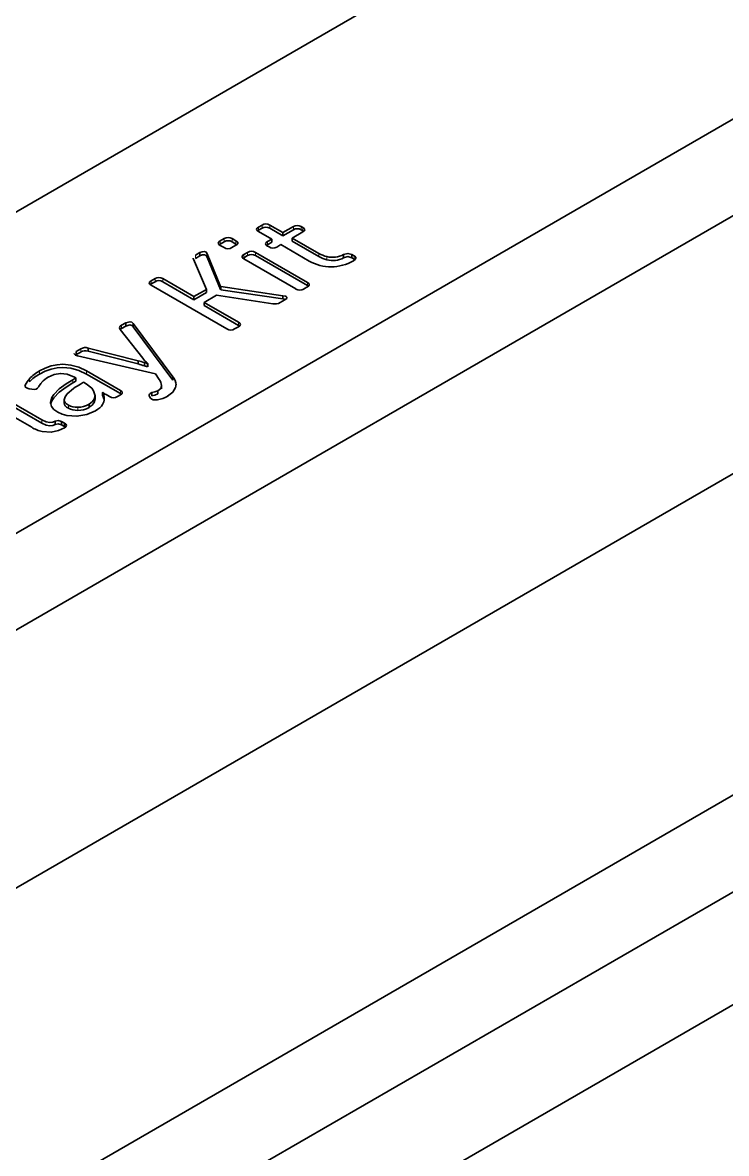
# Model space of a CAD drawing. Extents: x 241 to 1434, y 190 to 710.
# Drawn here: x 867.58 to 885.41, y 591.03 to 619.67 of the extents above; entities that cross this region are included whole.
import ezdxf

# ---------------------------------------------------------------- set-up
doc = ezdxf.new("R2010")
doc.units = 0

msp = doc.modelspace()

# ---------------------------------------------------------------- linework, layer by layer
at = {"color": 7, "lineweight": 35}
for p, q in [((854.457, 607.4), (1030.455, 709.013)), ((854.457, 607.4), (1030.455, 709.013)), ((1033.969, 702.901), (858.355, 601.51)), ((1033.969, 702.901), (858.355, 601.51)), ((1033.969, 700.452), (860.476, 600.286)), ((1033.969, 700.452), (860.476, 600.286)), ((866.133, 597.02), (1041.747, 698.411)), ((866.133, 597.02), (1041.747, 698.411)), ((1052.332, 696.382), (851.253, 580.288)), ((1052.332, 696.382), (851.253, 580.288)), ((1052.332, 693.932), (851.253, 577.839)), ((1052.332, 693.932), (851.253, 577.839)), ((859.062, 579.494), (1033.969, 680.477))]:
    msp.add_line(p, q, dxfattribs=at)
at = {"color": 7, "lineweight": 35, "ltscale": 0.000781706}
for p, q in [((873.535, 614.397), (873.561, 614.415)), ((873.535, 614.397), (873.561, 614.415)), ((870.814, 613.037), (870.84, 613.054)), ((870.814, 613.037), (870.84, 613.054))]:
    msp.add_line(p, q, dxfattribs=at)
at = {"color": 7, "lineweight": 35, "ltscale": 0.002512}
for p, q in [((873.561, 614.496), (873.648, 614.547)), ((873.561, 614.496), (873.648, 614.547)), ((873.561, 614.415), (873.648, 614.465)), ((873.561, 614.415), (873.648, 614.465))]:
    msp.add_line(p, q, dxfattribs=at)
at = {"color": 7, "lineweight": 13, "ltscale": 0.002042}
for p, q in [((873.561, 614.496), (873.561, 614.415)), ((873.561, 614.496), (873.561, 614.415)), ((873.648, 614.547), (873.648, 614.465)), ((873.648, 614.547), (873.648, 614.465)), ((873.845, 614.547), (873.845, 614.465)), ((873.845, 614.547), (873.845, 614.465)), ((874.441, 614.507), (874.441, 614.425)), ((874.441, 614.507), (874.441, 614.425)), ((874.639, 614.507), (874.639, 614.425)), ((874.639, 614.507), (874.639, 614.425)), ((874.678, 614.484), (874.678, 614.403)), ((874.678, 614.484), (874.678, 614.403)), ((872.588, 614.145), (872.588, 614.064)), ((872.588, 614.145), (872.588, 614.064)), ((872.689, 614.204), (872.689, 614.122)), ((872.689, 614.204), (872.689, 614.122)), ((872.887, 614.204), (872.887, 614.122)), ((872.887, 614.204), (872.887, 614.122)), ((873.785, 614.128), (873.785, 614.046)), ((873.785, 614.128), (873.785, 614.046)), ((871.962, 613.784), (871.962, 613.702)), ((871.962, 613.784), (871.962, 613.702)), ((873.19, 613.801), (873.19, 613.72)), ((873.19, 613.801), (873.19, 613.72)), ((873.282, 613.855), (873.282, 613.773)), ((873.282, 613.855), (873.282, 613.773)), ((873.48, 613.855), (873.48, 613.773)), ((873.48, 613.855), (873.48, 613.773)), ((875.088, 613.829), (875.088, 613.748)), ((875.088, 613.829), (875.088, 613.748)), ((875.982, 613.766), (875.982, 613.684)), ((875.982, 613.766), (875.982, 613.684)), ((870.936, 613.191), (870.936, 613.11)), ((870.936, 613.191), (870.936, 613.11)), ((871.133, 613.191), (871.133, 613.11)), ((871.133, 613.191), (871.133, 613.11)), ((870.84, 613.136), (870.84, 613.054)), ((870.84, 613.136), (870.84, 613.054)), ((874.797, 613.094), (874.797, 613.013)), ((874.797, 613.094), (874.797, 613.013)), ((873.049, 612.085), (873.049, 612.004)), ((873.049, 612.085), (873.049, 612.004)), ((869.053, 611.413), (869.053, 611.331)), ((869.053, 611.413), (869.053, 611.331)), ((868.01, 610.853), (868.01, 610.771)), ((868.01, 610.853), (868.01, 610.771)), ((868.855, 610.628), (868.855, 610.547)), ((868.855, 610.628), (868.855, 610.547)), ((869.199, 610.855), (869.199, 610.773)), ((869.199, 610.855), (869.199, 610.773)), ((870.058, 610.359), (870.058, 610.277)), ((870.058, 610.359), (870.058, 610.277)), ((868.741, 609.989), (868.741, 609.907)), ((868.741, 609.989), (868.741, 609.907)), ((868.978, 609.933), (868.978, 609.852)), ((868.978, 609.933), (868.978, 609.852)), ((868.065, 609.612), (868.065, 609.53)), ((868.065, 609.612), (868.065, 609.53))]:
    msp.add_line(p, q, dxfattribs=at)
at = {"color": 7, "lineweight": 35, "ltscale": 0.009592}
for p, q in [((873.893, 614.19), (873.561, 614.382)), ((873.893, 614.19), (873.561, 614.382)), ((873.845, 614.547), (874.178, 614.355)), ((873.845, 614.547), (874.178, 614.355)), ((873.845, 614.465), (874.178, 614.273)), ((873.845, 614.465), (874.178, 614.273))]:
    msp.add_line(p, q, dxfattribs=at)
at = {"color": 7, "lineweight": 35, "ltscale": 0.007605}
for p, q in [((874.178, 614.355), (874.441, 614.507)), ((874.178, 614.355), (874.441, 614.507)), ((874.178, 614.273), (874.441, 614.425)), ((874.178, 614.273), (874.441, 614.425))]:
    msp.add_line(p, q, dxfattribs=at)
at = {"color": 7, "lineweight": 35, "ltscale": 0.002042}
for p, q in [((874.178, 614.355), (874.178, 614.273)), ((874.178, 614.355), (874.178, 614.273)), ((873.893, 614.19), (873.893, 614.109)), ((873.893, 614.19), (873.893, 614.109)), ((874.414, 614.218), (874.414, 614.136)), ((874.414, 614.218), (874.414, 614.136)), ((872.073, 613.848), (872.073, 613.766)), ((872.073, 613.848), (872.073, 613.766)), ((875.716, 613.798), (875.716, 613.717)), ((875.716, 613.798), (875.716, 613.717)), ((872.603, 612.989), (872.603, 612.907)), ((872.603, 612.989), (872.603, 612.907)), ((871.923, 612.735), (871.923, 612.654)), ((871.923, 612.735), (871.923, 612.654)), ((872.178, 612.588), (872.178, 612.506)), ((872.178, 612.588), (872.178, 612.506)), ((874.177, 612.758), (874.177, 612.676)), ((874.177, 612.758), (874.177, 612.676)), ((870.193, 612.071), (870.193, 611.989)), ((870.193, 612.071), (870.193, 611.989)), ((869.242, 611.432), (869.242, 611.35)), ((869.242, 611.432), (869.242, 611.35)), ((870.511, 611.11), (870.511, 611.029)), ((870.511, 611.11), (870.511, 611.029)), ((870.666, 611.062), (870.666, 610.98)), ((870.666, 611.062), (870.666, 610.98)), ((870.747, 611.036), (870.747, 610.954)), ((870.747, 611.036), (870.747, 610.954)), ((870.753, 611.039), (870.753, 610.958)), ((870.753, 611.039), (870.753, 610.958)), ((869.606, 610.308), (869.606, 610.227)), ((869.606, 610.308), (869.606, 610.227)), ((870.858, 610.302), (870.858, 610.22)), ((870.858, 610.302), (870.858, 610.22)), ((871.01, 610.352), (871.01, 610.27)), ((871.01, 610.352), (871.01, 610.27)), ((868.637, 610.12), (868.637, 610.039)), ((868.637, 610.12), (868.637, 610.039)), ((869.265, 610.011), (869.265, 609.93)), ((869.265, 610.011), (869.265, 609.93)), ((869.415, 610.225), (869.415, 610.143)), ((869.415, 610.225), (869.415, 610.143)), ((868.403, 609.576), (868.403, 609.494)), ((868.403, 609.576), (868.403, 609.494)), ((868.639, 609.529), (868.639, 609.448)), ((868.639, 609.529), (868.639, 609.448))]:
    msp.add_line(p, q, dxfattribs=at)
at = {"color": 7, "lineweight": 35, "ltscale": 0.007689}
msp.add_line((874.681, 614.372), (874.414, 614.218), dxfattribs=at)
msp.add_line((874.681, 614.372), (874.414, 614.218), dxfattribs=at)
at = {"color": 7, "lineweight": 35, "ltscale": 0.001123}
for p, q in [((874.639, 614.507), (874.678, 614.484)), ((874.639, 614.507), (874.678, 614.484)), ((874.639, 614.425), (874.678, 614.403)), ((874.639, 614.425), (874.678, 614.403))]:
    msp.add_line(p, q, dxfattribs=at)
at = {"color": 7, "lineweight": 35, "ltscale": 0.000736799}
msp.add_line((874.678, 614.403), (874.702, 614.386), dxfattribs=at)
msp.add_line((874.678, 614.403), (874.702, 614.386), dxfattribs=at)
at = {"color": 7, "lineweight": 35, "ltscale": 0.000779585}
msp.add_line((872.562, 614.046), (872.588, 614.064), dxfattribs=at)
msp.add_line((872.562, 614.046), (872.588, 614.064), dxfattribs=at)
at = {"color": 7, "lineweight": 35, "ltscale": 0.002939}
for p, q in [((872.588, 614.145), (872.689, 614.204)), ((872.588, 614.145), (872.689, 614.204)), ((872.588, 614.064), (872.689, 614.122)), ((872.588, 614.064), (872.689, 614.122))]:
    msp.add_line(p, q, dxfattribs=at)
at = {"color": 7, "lineweight": 35, "ltscale": 0.002852}
msp.add_line((872.686, 613.974), (872.588, 614.031), dxfattribs=at)
msp.add_line((872.686, 613.974), (872.588, 614.031), dxfattribs=at)
at = {"color": 7, "lineweight": 35, "ltscale": 0.002938}
msp.add_line((872.986, 614.033), (872.884, 613.974), dxfattribs=at)
msp.add_line((872.986, 614.033), (872.884, 613.974), dxfattribs=at)
at = {"color": 7, "lineweight": 35, "ltscale": 0.002851}
for p, q in [((872.887, 614.204), (872.986, 614.147)), ((872.887, 614.204), (872.986, 614.147)), ((872.887, 614.122), (872.986, 614.065)), ((872.887, 614.122), (872.986, 614.065))]:
    msp.add_line(p, q, dxfattribs=at)
at = {"color": 7, "lineweight": 13, "ltscale": 0.00204}
for p, q in [((872.986, 614.147), (872.986, 614.065)), ((872.986, 614.147), (872.986, 614.065)), ((875.291, 613.746), (875.291, 613.665)), ((875.291, 613.746), (875.291, 613.665)), ((870.086, 612.009), (870.086, 611.927)), ((870.086, 612.009), (870.086, 611.927)), ((867.758, 610.655), (867.758, 610.573)), ((867.758, 610.655), (867.758, 610.573))]:
    msp.add_line(p, q, dxfattribs=at)
at = {"color": 7, "lineweight": 35, "ltscale": 0.000726647}
for p, q in [((872.986, 614.065), (873.01, 614.049)), ((872.986, 614.065), (873.01, 614.049)), ((870.058, 610.277), (870.082, 610.261)), ((870.058, 610.277), (870.082, 610.261))]:
    msp.add_line(p, q, dxfattribs=at)
at = {"color": 7, "lineweight": 35, "ltscale": 0.000780846}
for p, q in [((873.759, 614.029), (873.785, 614.046)), ((873.759, 614.029), (873.785, 614.046)), ((873.164, 613.702), (873.19, 613.72)), ((873.164, 613.702), (873.19, 613.72))]:
    msp.add_line(p, q, dxfattribs=at)
at = {"color": 7, "lineweight": 35, "ltscale": 0.003119}
for p, q in [((873.785, 614.128), (873.893, 614.19)), ((873.785, 614.128), (873.893, 614.19)), ((873.785, 614.046), (873.893, 614.109)), ((873.785, 614.046), (873.893, 614.109))]:
    msp.add_line(p, q, dxfattribs=at)
at = {"color": 7, "lineweight": 35, "ltscale": 0.003024}
msp.add_line((874.123, 614.05), (874.019, 613.99), dxfattribs=at)
msp.add_line((874.123, 614.05), (874.019, 613.99), dxfattribs=at)
at = {"color": 7, "lineweight": 35, "ltscale": 0.020746}
msp.add_line((874.842, 613.636), (874.123, 614.05), dxfattribs=at)
msp.add_line((874.842, 613.636), (874.123, 614.05), dxfattribs=at)
at = {"color": 7, "lineweight": 35, "ltscale": 0.019442}
for p, q in [((874.414, 614.218), (875.088, 613.829)), ((874.414, 614.218), (875.088, 613.829)), ((874.414, 614.136), (875.088, 613.748)), ((874.414, 614.136), (875.088, 613.748))]:
    msp.add_line(p, q, dxfattribs=at)
at = {"color": 7, "lineweight": 35, "ltscale": 0.003198}
for p, q in [((871.962, 613.784), (872.073, 613.848)), ((871.962, 613.784), (872.073, 613.848)), ((871.962, 613.702), (872.073, 613.766)), ((871.962, 613.702), (872.073, 613.766))]:
    msp.add_line(p, q, dxfattribs=at)
at = {"color": 7, "lineweight": 35, "ltscale": 0.022287}
msp.add_line((872.261, 613.819), (872.597, 612.993), dxfattribs=at)
msp.add_line((872.261, 613.819), (872.597, 612.993), dxfattribs=at)
at = {"color": 7, "lineweight": 35, "ltscale": 0.00204}
for p, q in [((872.261, 613.819), (872.261, 613.737)), ((872.261, 613.819), (872.261, 613.737)), ((875.92, 613.802), (875.92, 613.72)), ((875.92, 613.802), (875.92, 613.72)), ((872.241, 612.918), (872.241, 612.837)), ((872.241, 612.918), (872.241, 612.837)), ((870.385, 612.05), (870.385, 611.969)), ((870.385, 612.05), (870.385, 611.969)), ((868.936, 611.345), (868.936, 611.264)), ((868.936, 611.345), (868.936, 611.264)), ((868.933, 610.673), (868.933, 610.592)), ((868.933, 610.673), (868.933, 610.592)), ((871.385, 610.702), (871.385, 610.621)), ((871.385, 610.702), (871.385, 610.621)), ((871.1, 610.478), (871.1, 610.397)), ((871.1, 610.478), (871.1, 610.397)), ((868.568, 609.571), (868.568, 609.489)), ((868.568, 609.571), (868.568, 609.489))]:
    msp.add_line(p, q, dxfattribs=at)
at = {"color": 7, "lineweight": 35, "ltscale": 0.022289}
msp.add_line((872.261, 613.737), (872.597, 612.911), dxfattribs=at)
msp.add_line((872.261, 613.737), (872.597, 612.911), dxfattribs=at)
at = {"color": 7, "lineweight": 35, "ltscale": 0.00268}
for p, q in [((873.19, 613.801), (873.282, 613.855)), ((873.19, 613.801), (873.282, 613.855)), ((873.19, 613.72), (873.282, 613.773)), ((873.19, 613.72), (873.282, 613.773))]:
    msp.add_line(p, q, dxfattribs=at)
at = {"color": 7, "lineweight": 35, "ltscale": 0.038014}
for p, q in [((873.48, 613.855), (874.797, 613.094)), ((873.48, 613.855), (874.797, 613.094)), ((873.48, 613.773), (874.797, 613.013)), ((873.48, 613.773), (874.797, 613.013))]:
    msp.add_line(p, q, dxfattribs=at)
at = {"color": 7, "lineweight": 35, "ltscale": 0.001124}
for p, q in [((873.824, 613.991), (873.785, 614.014)), ((873.824, 613.991), (873.785, 614.014)), ((868.933, 610.673), (868.894, 610.696)), ((868.933, 610.673), (868.894, 610.696))]:
    msp.add_line(p, q, dxfattribs=at)
at = {"color": 7, "lineweight": 35, "ltscale": 0.001814}
msp.add_line((875.92, 613.802), (875.982, 613.766), dxfattribs=at)
msp.add_line((875.92, 613.802), (875.982, 613.766), dxfattribs=at)
at = {"color": 7, "lineweight": 35, "ltscale": 0.020716}
msp.add_line((872.241, 612.918), (871.911, 613.679), dxfattribs=at)
msp.add_line((872.241, 612.918), (871.911, 613.679), dxfattribs=at)
at = {"color": 7, "lineweight": 35, "ltscale": 0.038015}
msp.add_line((874.506, 612.927), (873.19, 613.687), dxfattribs=at)
msp.add_line((874.506, 612.927), (873.19, 613.687), dxfattribs=at)
at = {"color": 7, "lineweight": 35, "ltscale": 0.001815}
msp.add_line((875.92, 613.72), (875.982, 613.684), dxfattribs=at)
msp.add_line((875.92, 613.72), (875.982, 613.684), dxfattribs=at)
at = {"color": 7, "lineweight": 35, "ltscale": 0.002771}
for p, q in [((870.84, 613.136), (870.936, 613.191)), ((870.84, 613.136), (870.936, 613.191)), ((870.84, 613.054), (870.936, 613.11)), ((870.84, 613.054), (870.936, 613.11)), ((873.049, 611.971), (872.953, 611.916)), ((873.049, 611.971), (872.953, 611.916))]:
    msp.add_line(p, q, dxfattribs=at)
at = {"color": 7, "lineweight": 35, "ltscale": 0.022813}
for p, q in [((871.133, 613.191), (871.923, 612.735)), ((871.133, 613.191), (871.923, 612.735)), ((871.133, 613.11), (871.923, 612.654)), ((871.133, 613.11), (871.923, 612.654))]:
    msp.add_line(p, q, dxfattribs=at)
at = {"color": 7, "lineweight": 35, "ltscale": 0.055304}
msp.add_line((872.755, 611.916), (870.84, 613.022), dxfattribs=at)
msp.add_line((872.755, 611.916), (870.84, 613.022), dxfattribs=at)
at = {"color": 7, "lineweight": 35, "ltscale": 0.009158}
for p, q in [((871.923, 612.735), (872.241, 612.918)), ((871.923, 612.735), (872.241, 612.918)), ((872.495, 612.771), (872.178, 612.588)), ((872.495, 612.771), (872.178, 612.588))]:
    msp.add_line(p, q, dxfattribs=at)
at = {"color": 7, "lineweight": 35, "ltscale": 0.039787}
for p, q in [((872.603, 612.989), (874.177, 612.758)), ((872.603, 612.989), (874.177, 612.758)), ((872.603, 612.907), (874.177, 612.676)), ((872.603, 612.907), (874.177, 612.676))]:
    msp.add_line(p, q, dxfattribs=at)
at = {"color": 7, "lineweight": 35, "ltscale": 0.002678}
msp.add_line((874.797, 612.98), (874.704, 612.927), dxfattribs=at)
msp.add_line((874.797, 612.98), (874.704, 612.927), dxfattribs=at)
at = {"color": 7, "lineweight": 35, "ltscale": 0.000725796}
for p, q in [((874.797, 613.013), (874.821, 612.997)), ((874.797, 613.013), (874.821, 612.997)), ((873.049, 612.004), (873.073, 611.987)), ((873.049, 612.004), (873.073, 611.987))]:
    msp.add_line(p, q, dxfattribs=at)
at = {"color": 7, "lineweight": 35, "ltscale": 0.009159}
msp.add_line((871.923, 612.654), (872.241, 612.837), dxfattribs=at)
msp.add_line((871.923, 612.654), (872.241, 612.837), dxfattribs=at)
at = {"color": 7, "lineweight": 35, "ltscale": 0.025138}
for p, q in [((872.178, 612.588), (873.049, 612.085)), ((872.178, 612.588), (873.049, 612.085)), ((872.178, 612.506), (873.049, 612.004)), ((872.178, 612.506), (873.049, 612.004))]:
    msp.add_line(p, q, dxfattribs=at)
at = {"color": 7, "lineweight": 35, "ltscale": 0.036029}
msp.add_line((873.92, 612.554), (872.495, 612.771), dxfattribs=at)
msp.add_line((873.92, 612.554), (872.495, 612.771), dxfattribs=at)
at = {"color": 7, "lineweight": 35, "ltscale": 0.003543}
msp.add_line((874.228, 612.652), (874.106, 612.581), dxfattribs=at)
msp.add_line((874.228, 612.652), (874.106, 612.581), dxfattribs=at)
at = {"color": 7, "lineweight": 35, "ltscale": 0.003112}
msp.add_line((870.086, 612.009), (870.193, 612.071), dxfattribs=at)
msp.add_line((870.086, 612.009), (870.193, 612.071), dxfattribs=at)
at = {"color": 7, "lineweight": 35, "ltscale": 0.041964}
for p, q in [((870.385, 612.05), (871.385, 610.702)), ((870.385, 612.05), (871.385, 610.702)), ((870.385, 611.969), (871.385, 610.621)), ((870.385, 611.969), (871.385, 610.621))]:
    msp.add_line(p, q, dxfattribs=at)
at = {"color": 7, "lineweight": 35, "ltscale": 0.023054}
msp.add_line((870.625, 611.172), (870.056, 611.898), dxfattribs=at)
msp.add_line((870.625, 611.172), (870.056, 611.898), dxfattribs=at)
at = {"color": 7, "lineweight": 35, "ltscale": 0.003111}
msp.add_line((870.086, 611.927), (870.193, 611.989), dxfattribs=at)
msp.add_line((870.086, 611.927), (870.193, 611.989), dxfattribs=at)
at = {"color": 7, "lineweight": 35, "ltscale": 0.00045935}
msp.add_line((868.92, 611.254), (868.936, 611.264), dxfattribs=at)
msp.add_line((868.92, 611.254), (868.936, 611.264), dxfattribs=at)
at = {"color": 7, "lineweight": 35, "ltscale": 0.003371}
msp.add_line((868.936, 611.345), (869.053, 611.413), dxfattribs=at)
msp.add_line((868.936, 611.345), (869.053, 611.413), dxfattribs=at)
at = {"color": 7, "lineweight": 35, "ltscale": 0.00337}
msp.add_line((868.936, 611.264), (869.053, 611.331), dxfattribs=at)
msp.add_line((868.936, 611.264), (869.053, 611.331), dxfattribs=at)
at = {"color": 7, "lineweight": 35, "ltscale": 0.050567}
msp.add_line((870.945, 610.777), (868.975, 611.237), dxfattribs=at)
msp.add_line((870.945, 610.777), (868.975, 611.237), dxfattribs=at)
at = {"color": 7, "lineweight": 35, "ltscale": 0.032733}
for p, q in [((869.242, 611.432), (870.511, 611.11)), ((869.242, 611.432), (870.511, 611.11)), ((869.242, 611.35), (870.511, 611.029)), ((869.242, 611.35), (870.511, 611.029))]:
    msp.add_line(p, q, dxfattribs=at)
at = {"color": 7, "lineweight": 35, "ltscale": 0.002122}
for p, q in [((870.666, 611.062), (870.747, 611.036)), ((870.666, 611.062), (870.747, 611.036)), ((870.666, 610.98), (870.747, 610.954)), ((870.666, 610.98), (870.747, 610.954))]:
    msp.add_line(p, q, dxfattribs=at)
at = {"color": 7, "lineweight": 35, "ltscale": 0.001555}
msp.add_line((870.753, 611.039), (870.708, 611.083), dxfattribs=at)
msp.add_line((870.753, 611.039), (870.708, 611.083), dxfattribs=at)
at = {"color": 7, "lineweight": 35, "ltscale": 0.000165415}
for p, q in [((870.747, 611.036), (870.753, 611.039)), ((870.747, 611.036), (870.753, 611.039)), ((869.612, 610.312), (869.606, 610.308)), ((869.612, 610.312), (869.606, 610.308))]:
    msp.add_line(p, q, dxfattribs=at)
at = {"color": 7, "lineweight": 35, "ltscale": 0.002255}
for p, q in [((868.855, 610.628), (868.933, 610.673)), ((868.855, 610.628), (868.933, 610.673)), ((868.855, 610.547), (868.933, 610.592)), ((868.855, 610.547), (868.933, 610.592))]:
    msp.add_line(p, q, dxfattribs=at)
at = {"color": 7, "lineweight": 35, "ltscale": 0.024794}
for p, q in [((869.199, 610.855), (870.058, 610.359)), ((869.199, 610.855), (870.058, 610.359)), ((869.199, 610.773), (870.058, 610.277)), ((869.199, 610.773), (870.058, 610.277))]:
    msp.add_line(p, q, dxfattribs=at)
at = {"color": 7, "lineweight": 35, "ltscale": 0.004355}
msp.add_line((871.043, 610.633), (870.945, 610.777), dxfattribs=at)
msp.add_line((871.043, 610.633), (870.945, 610.777), dxfattribs=at)
at = {"color": 7, "lineweight": 35, "ltscale": 0.046224}
msp.add_line((867.81, 609.424), (866.209, 610.348), dxfattribs=at)
msp.add_line((867.81, 609.424), (866.209, 610.348), dxfattribs=at)
at = {"color": 7, "lineweight": 35, "ltscale": 0.045194}
for p, q in [((866.499, 610.516), (868.065, 609.612)), ((866.499, 610.516), (868.065, 609.612)), ((866.499, 610.434), (868.065, 609.53)), ((866.499, 610.434), (868.065, 609.53))]:
    msp.add_line(p, q, dxfattribs=at)
at = {"color": 7, "lineweight": 35, "ltscale": 0.001667}
msp.add_line((867.816, 610.388), (867.75, 610.398), dxfattribs=at)
msp.add_line((867.816, 610.388), (867.75, 610.398), dxfattribs=at)
at = {"color": 7, "lineweight": 35, "ltscale": 0.002248}
msp.add_line((869.127, 610.564), (869.049, 610.519), dxfattribs=at)
msp.add_line((869.127, 610.564), (869.049, 610.519), dxfattribs=at)
at = {"color": 7, "lineweight": 35, "ltscale": 0.0019}
msp.add_line((869.193, 610.526), (869.127, 610.564), dxfattribs=at)
msp.add_line((869.193, 610.526), (869.127, 610.564), dxfattribs=at)
at = {"color": 7, "lineweight": 35, "ltscale": 0.002585}
msp.add_line((869.785, 610.201), (869.696, 610.253), dxfattribs=at)
msp.add_line((869.785, 610.201), (869.696, 610.253), dxfattribs=at)
at = {"color": 7, "lineweight": 35, "ltscale": 0.00216}
msp.add_line((870.058, 610.245), (869.983, 610.201), dxfattribs=at)
msp.add_line((870.058, 610.245), (869.983, 610.201), dxfattribs=at)
at = {"color": 7, "lineweight": 35, "ltscale": 0.001281}
msp.add_line((870.825, 610.165), (870.798, 610.208), dxfattribs=at)
msp.add_line((870.825, 610.165), (870.798, 610.208), dxfattribs=at)
at = {"color": 7, "lineweight": 35, "ltscale": 0.002073}
msp.add_line((868.568, 609.571), (868.639, 609.529), dxfattribs=at)
msp.add_line((868.568, 609.571), (868.639, 609.529), dxfattribs=at)
at = {"color": 7, "lineweight": 35, "ltscale": 0.002074}
msp.add_line((868.568, 609.489), (868.639, 609.448), dxfattribs=at)
msp.add_line((868.568, 609.489), (868.639, 609.448), dxfattribs=at)
at = {"color": 7, "lineweight": 35, "ltscale": 0.000807092}
msp.add_line((868.639, 609.448), (868.666, 609.43), dxfattribs=at)
msp.add_line((868.639, 609.448), (868.666, 609.43), dxfattribs=at)
at = {"color": 7, "lineweight": 35}
for points in [[(873.511, 614.439), (873.517, 614.458), (873.527, 614.471), (873.561, 614.496)], [(873.511, 614.439), (873.517, 614.458), (873.527, 614.471), (873.561, 614.496)], [(873.561, 614.382), (873.527, 614.408), (873.517, 614.42), (873.511, 614.439)], [(873.561, 614.382), (873.527, 614.408), (873.517, 614.42), (873.511, 614.439)], [(874.678, 614.484), (874.712, 614.459), (874.722, 614.446), (874.728, 614.427)], [(874.678, 614.484), (874.712, 614.459), (874.722, 614.446), (874.728, 614.427)], [(874.728, 614.427), (874.722, 614.408), (874.713, 614.396), (874.681, 614.372)], [(874.728, 614.427), (874.722, 614.408), (874.713, 614.396), (874.681, 614.372)], [(872.538, 614.088), (872.544, 614.107), (872.554, 614.12), (872.588, 614.145)], [(872.538, 614.088), (872.544, 614.107), (872.554, 614.12), (872.588, 614.145)], [(872.588, 614.031), (872.554, 614.057), (872.544, 614.069), (872.538, 614.088)], [(872.588, 614.031), (872.554, 614.057), (872.544, 614.069), (872.538, 614.088)], [(872.986, 614.147), (873.02, 614.122), (873.03, 614.109), (873.035, 614.09)], [(872.986, 614.147), (873.02, 614.122), (873.03, 614.109), (873.035, 614.09)], [(873.035, 614.09), (873.03, 614.071), (873.02, 614.058), (872.986, 614.033)], [(873.035, 614.09), (873.03, 614.071), (873.02, 614.058), (872.986, 614.033)], [(873.736, 614.071), (873.741, 614.09), (873.751, 614.103), (873.785, 614.128)], [(873.736, 614.071), (873.741, 614.09), (873.751, 614.103), (873.785, 614.128)], [(873.785, 614.014), (873.751, 614.039), (873.741, 614.052), (873.736, 614.071)], [(873.785, 614.014), (873.751, 614.039), (873.741, 614.052), (873.736, 614.071)], [(872.073, 613.848), (872.131, 613.872), (872.187, 613.874), (872.232, 613.856), (872.261, 613.819)], [(872.073, 613.848), (872.131, 613.872), (872.187, 613.874), (872.232, 613.856), (872.261, 613.819)], [(872.073, 613.766), (872.131, 613.79), (872.187, 613.792), (872.232, 613.774), (872.261, 613.737)], [(872.073, 613.766), (872.131, 613.79), (872.187, 613.792), (872.232, 613.774), (872.261, 613.737)], [(873.14, 613.744), (873.146, 613.763), (873.155, 613.776), (873.19, 613.801)], [(873.14, 613.744), (873.146, 613.763), (873.155, 613.776), (873.19, 613.801)], [(873.19, 613.687), (873.155, 613.713), (873.146, 613.725), (873.14, 613.744)], [(873.19, 613.687), (873.155, 613.713), (873.146, 613.725), (873.14, 613.744)], [(875.716, 613.798), (875.825, 613.83), (875.92, 613.802)], [(875.716, 613.798), (875.825, 613.83), (875.92, 613.802)], [(875.716, 613.717), (875.825, 613.749), (875.92, 613.72)], [(875.716, 613.717), (875.825, 613.749), (875.92, 613.72)], [(875.982, 613.766), (876.013, 613.742), (876.022, 613.73), (876.027, 613.711)], [(875.982, 613.766), (876.013, 613.742), (876.022, 613.73), (876.027, 613.711)], [(876.027, 613.711), (876.02, 613.688), (876.007, 613.672), (875.961, 613.639)], [(876.027, 613.711), (876.02, 613.688), (876.007, 613.672), (875.961, 613.639)], [(870.79, 613.079), (870.796, 613.098), (870.805, 613.111), (870.84, 613.136)], [(870.79, 613.079), (870.796, 613.098), (870.805, 613.111), (870.84, 613.136)], [(870.84, 613.022), (870.805, 613.047), (870.796, 613.06), (870.79, 613.079)], [(870.84, 613.022), (870.805, 613.047), (870.796, 613.06), (870.79, 613.079)], [(874.797, 613.094), (874.831, 613.069), (874.841, 613.056), (874.846, 613.037)], [(874.797, 613.094), (874.831, 613.069), (874.841, 613.056), (874.846, 613.037)], [(874.846, 613.037), (874.841, 613.018), (874.831, 613.006), (874.797, 612.98)], [(874.846, 613.037), (874.841, 613.018), (874.831, 613.006), (874.797, 612.98)], [(874.177, 612.758), (874.238, 612.744), (874.258, 612.735), (874.275, 612.717), (874.277, 612.706)], [(874.177, 612.758), (874.238, 612.744), (874.258, 612.735), (874.275, 612.717), (874.277, 612.706)], [(874.277, 612.706), (874.272, 612.689), (874.262, 612.677), (874.228, 612.652)], [(874.277, 612.706), (874.272, 612.689), (874.262, 612.677), (874.228, 612.652)], [(870.193, 612.071), (870.301, 612.097), (870.349, 612.083), (870.385, 612.05)], [(870.193, 612.071), (870.301, 612.097), (870.349, 612.083), (870.385, 612.05)], [(870.193, 611.989), (870.301, 612.016), (870.349, 612.001), (870.385, 611.969)], [(870.193, 611.989), (870.301, 612.016), (870.349, 612.001), (870.385, 611.969)], [(873.049, 612.085), (873.083, 612.06), (873.093, 612.047), (873.098, 612.028)], [(873.049, 612.085), (873.083, 612.06), (873.093, 612.047), (873.098, 612.028)], [(873.098, 612.028), (873.093, 612.009), (873.083, 611.997), (873.049, 611.971)], [(873.098, 612.028), (873.093, 612.009), (873.083, 611.997), (873.049, 611.971)], [(870.035, 611.945), (870.04, 611.967), (870.05, 611.982), (870.086, 612.009)], [(870.035, 611.945), (870.04, 611.967), (870.05, 611.982), (870.086, 612.009)], [(868.975, 611.237), (868.921, 611.253), (868.904, 611.264), (868.891, 611.283), (868.89, 611.292)], [(868.975, 611.237), (868.921, 611.253), (868.904, 611.264), (868.891, 611.283), (868.89, 611.292)], [(868.01, 610.853), (868.156, 610.926), (868.305, 610.978), (868.453, 611.009), (868.602, 611.02), (868.803, 611.002), (869.003, 610.948), (869.199, 610.855)], [(868.01, 610.853), (868.156, 610.926), (868.305, 610.978), (868.453, 611.009), (868.602, 611.02), (868.803, 611.002), (869.003, 610.948), (869.199, 610.855)], [(868.01, 610.771), (868.156, 610.844), (868.305, 610.896), (868.453, 610.927), (868.602, 610.938), (868.803, 610.921), (869.003, 610.866), (869.199, 610.773)], [(868.01, 610.771), (868.156, 610.844), (868.305, 610.896), (868.453, 610.927), (868.602, 610.938), (868.803, 610.921), (869.003, 610.866), (869.199, 610.773)], [(868.894, 610.696), (868.711, 610.772), (868.538, 610.791), (868.378, 610.762), (868.232, 610.697)], [(868.894, 610.696), (868.711, 610.772), (868.538, 610.791), (868.378, 610.762), (868.232, 610.697)], [(868.287, 610.051), (868.32, 610.175), (868.369, 610.251), (868.511, 610.395), (868.686, 610.524), (868.855, 610.628)], [(868.287, 610.051), (868.32, 610.175), (868.369, 610.251), (868.511, 610.395), (868.686, 610.524), (868.855, 610.628)], [(867.75, 610.398), (867.675, 610.421), (867.653, 610.437), (867.641, 610.467)], [(867.75, 610.398), (867.675, 610.421), (867.653, 610.437), (867.641, 610.467)], [(868.291, 610.011), (868.32, 610.094), (868.369, 610.169), (868.511, 610.313), (868.686, 610.442), (868.855, 610.547)], [(868.291, 610.011), (868.32, 610.094), (868.369, 610.169), (868.511, 610.313), (868.686, 610.442), (868.855, 610.547)], [(868.871, 610.408), (868.708, 610.27), (868.658, 610.198), (868.637, 610.124)], [(868.871, 610.408), (868.708, 610.27), (868.658, 610.198), (868.637, 610.124)], [(869.415, 610.225), (869.381, 610.345), (869.334, 610.412), (869.193, 610.526)], [(869.415, 610.225), (869.381, 610.345), (869.334, 610.412), (869.193, 610.526)], [(870.058, 610.359), (870.092, 610.333), (870.102, 610.321), (870.107, 610.302)], [(870.058, 610.359), (870.092, 610.333), (870.102, 610.321), (870.107, 610.302)], [(870.107, 610.302), (870.102, 610.283), (870.092, 610.27), (870.058, 610.245)], [(870.107, 610.302), (870.102, 610.283), (870.092, 610.27), (870.058, 610.245)], [(870.785, 610.24), (870.795, 610.265), (870.811, 610.279), (870.858, 610.302)], [(870.785, 610.24), (870.795, 610.265), (870.811, 610.279), (870.858, 610.302)], [(870.858, 610.302), (870.931, 610.32), (871.01, 610.352)], [(870.858, 610.302), (870.931, 610.32), (871.01, 610.352)], [(871.01, 610.352), (871.079, 610.411), (871.1, 610.483)], [(871.01, 610.352), (871.079, 610.411), (871.1, 610.483)], [(871.457, 610.431), (871.387, 610.312), (871.256, 610.21)], [(871.457, 610.431), (871.387, 610.312), (871.256, 610.21)], [(868.472, 609.806), (868.374, 609.875), (868.315, 609.948), (868.287, 610.051)], [(868.472, 609.806), (868.374, 609.875), (868.315, 609.948), (868.287, 610.051)], [(869.265, 610.011), (869.345, 610.07), (869.394, 610.135), (869.415, 610.225)], [(869.265, 610.011), (869.345, 610.07), (869.394, 610.135), (869.415, 610.225)], [(869.265, 609.93), (869.345, 609.988), (869.394, 610.054), (869.415, 610.143)], [(869.265, 609.93), (869.345, 609.988), (869.394, 610.054), (869.415, 610.143)], [(870.998, 610.116), (870.892, 610.117), (870.853, 610.136), (870.825, 610.165)], [(870.998, 610.116), (870.892, 610.117), (870.853, 610.136), (870.825, 610.165)], [(870.858, 610.22), (870.931, 610.238), (871.01, 610.27)], [(870.858, 610.22), (870.931, 610.238), (871.01, 610.27)], [(869.429, 609.84), (869.208, 609.747), (868.956, 609.704), (868.704, 609.72), (868.584, 609.753), (868.472, 609.806)], [(869.429, 609.84), (869.208, 609.747), (868.956, 609.704), (868.704, 609.72), (868.584, 609.753), (868.472, 609.806)], [(868.065, 609.612), (868.178, 609.56), (868.271, 609.545), (868.345, 609.554), (868.403, 609.576)], [(868.065, 609.612), (868.178, 609.56), (868.271, 609.545), (868.345, 609.554), (868.403, 609.576)], [(868.065, 609.53), (868.178, 609.479), (868.271, 609.463), (868.345, 609.473), (868.403, 609.494)], [(868.065, 609.53), (868.178, 609.479), (868.271, 609.463), (868.345, 609.473), (868.403, 609.494)], [(868.403, 609.576), (868.484, 609.593), (868.568, 609.571)], [(868.403, 609.576), (868.484, 609.593), (868.568, 609.571)], [(868.403, 609.494), (868.484, 609.512), (868.568, 609.489)], [(868.403, 609.494), (868.484, 609.512), (868.568, 609.489)], [(868.639, 609.529), (868.674, 609.505), (868.684, 609.492), (868.692, 609.47)], [(868.639, 609.529), (868.674, 609.505), (868.684, 609.492), (868.692, 609.47)], [(868.692, 609.47), (868.687, 609.451), (868.676, 609.439), (868.639, 609.412)], [(868.692, 609.47), (868.687, 609.451), (868.676, 609.439), (868.639, 609.412)], [(868.639, 609.412), (868.494, 609.344), (868.306, 609.3), (868.078, 609.316)], [(868.639, 609.412), (868.494, 609.344), (868.306, 609.3), (868.078, 609.316)]]:
    msp.add_lwpolyline(points, dxfattribs=at)
for centre, radius, start, end in [((873.747, 614.391), 0.184, 57.5978, 122.4022), ((873.747, 614.391), 0.184, 57.5978, 122.4022), ((873.747, 614.309), 0.184, 57.5978, 122.4022), ((873.747, 614.309), 0.184, 57.5978, 122.4022), ((874.54, 614.352), 0.184, 57.5349, 122.465), ((874.54, 614.352), 0.184, 57.5349, 122.465), ((874.54, 614.27), 0.184, 57.5349, 122.465), ((874.54, 614.27), 0.184, 57.5349, 122.465), ((872.788, 614.049), 0.184, 57.5349, 122.465), ((872.788, 614.049), 0.184, 57.5349, 122.465), ((872.788, 613.967), 0.184, 57.5349, 122.465), ((872.788, 613.967), 0.184, 57.5349, 122.465), ((872.785, 614.13), 0.184, 237.5978, 302.4022), ((872.785, 614.13), 0.184, 237.5978, 302.4022), ((873.381, 613.699), 0.184, 57.5978, 122.4022), ((873.381, 613.699), 0.184, 57.5978, 122.4022), ((873.381, 613.617), 0.184, 57.5978, 122.4022), ((873.381, 613.617), 0.184, 57.5978, 122.4022), ((873.923, 614.144), 0.181, 237.0051, 301.7881), ((873.923, 614.144), 0.181, 237.0051, 301.7881), ((875.459, 614.443), 0.717, 238.8444, 256.4815), ((875.459, 614.443), 0.717, 238.8444, 256.4815), ((875.459, 614.361), 0.717, 238.8444, 256.4815), ((875.459, 614.361), 0.717, 238.8444, 256.4815), ((875.435, 614.33), 0.601, 256.1466, 297.8413), ((875.435, 614.33), 0.601, 256.1466, 297.8413), ((871.971, 613.711), 0.068, 181.2314, 208.3982), ((871.971, 613.711), 0.068, 181.2314, 208.3982), ((875.398, 614.622), 1.133, 240.6205, 299.8388), ((875.398, 614.622), 1.133, 240.6205, 299.8388), ((875.435, 614.248), 0.601, 256.1466, 297.8413), ((875.435, 614.248), 0.601, 256.1466, 297.8413), ((871.034, 613.036), 0.184, 57.5978, 122.4022), ((871.034, 613.036), 0.184, 57.5978, 122.4022), ((871.034, 612.954), 0.184, 57.5978, 122.4022), ((871.034, 612.954), 0.184, 57.5978, 122.4022), ((874.605, 613.082), 0.184, 237.5359, 302.4641), ((874.605, 613.082), 0.184, 237.5359, 302.4641), ((874.156, 612.429), 0.247, 69.438, 85.0069), ((874.156, 612.429), 0.247, 69.438, 85.0069), ((873.977, 612.823), 0.274, 258.1444, 298.1246), ((873.977, 612.823), 0.274, 258.1444, 298.1246), ((870.108, 611.95), 0.0733, 184.4014, 225.1768), ((870.108, 611.95), 0.0733, 184.4014, 225.1768), ((870.157, 611.797), 0.148, 118.7564, 134.8969), ((870.157, 611.797), 0.148, 118.7564, 134.8969), ((872.854, 612.071), 0.184, 237.5988, 302.4012), ((872.854, 612.071), 0.184, 237.5988, 302.4012), ((869.167, 611.208), 0.235, 71.6054, 119.3021), ((869.167, 611.208), 0.235, 71.6054, 119.3021), ((869.167, 611.127), 0.235, 71.6054, 119.3021), ((869.167, 611.127), 0.235, 71.6054, 119.3021), ((871.148, 611.577), 0.662, 217.7326, 228.3657), ((871.148, 611.577), 0.662, 217.7326, 228.3657), ((869.837, 608.636), 2.564, 71.1361, 74.7728), ((869.837, 608.636), 2.564, 71.1361, 74.7728), ((869.837, 608.554), 2.564, 71.1361, 74.7728), ((869.837, 608.554), 2.564, 71.1361, 74.7728), ((868.443, 610.065), 0.904, 139.2887, 151.5848), ((868.443, 610.065), 0.904, 139.2887, 151.5848), ((868.438, 610.038), 0.92, 117.7136, 137.8064), ((868.438, 610.038), 0.92, 117.7136, 137.8064), ((868.438, 609.956), 0.92, 117.7136, 137.8064), ((868.438, 609.956), 0.92, 117.7136, 137.8064), ((868.509, 610.175), 0.591, 117.9398, 139.0854), ((868.509, 610.175), 0.591, 117.9398, 139.0854), ((870.837, 610.468), 0.264, 3.1826, 38.6682), ((870.837, 610.468), 0.264, 3.1826, 38.6682), ((871.128, 610.478), 0.34, 3.4728, 41.1413), ((871.128, 610.478), 0.34, 3.4728, 41.1413), ((867.704, 610.465), 0.0637, 151.7946, 178.0544), ((867.704, 610.465), 0.0637, 151.7946, 178.0544), ((868.534, 610.167), 0.614, 140.008, 153.064), ((868.534, 610.167), 0.614, 140.008, 153.064), ((870.668, 607.732), 3.223, 120.1516, 123.8855), ((870.668, 607.732), 3.223, 120.1516, 123.8855), ((869.339, 610.146), 0.312, 0.8537, 31.247), ((869.339, 610.146), 0.312, 0.8537, 31.247), ((869.806, 610.505), 0.274, 224.8419, 246.3266), ((869.806, 610.505), 0.274, 224.8419, 246.3266), ((871.238, 610.498), 0.229, 342.8262, 0.0026), ((871.238, 610.498), 0.229, 342.8262, 0.0026), ((868.984, 610.475), 0.542, 269.3336, 301.2564), ((868.984, 610.475), 0.542, 269.3336, 301.2564), ((869.324, 610.059), 0.328, 9.293, 30.7529), ((869.324, 610.059), 0.328, 9.293, 30.7529), ((869.326, 610.164), 0.325, 329.7478, 357.7498), ((869.326, 610.164), 0.325, 329.7478, 357.7498), ((869.884, 610.357), 0.184, 237.5988, 302.4012), ((869.884, 610.357), 0.184, 237.5988, 302.4012), ((870.841, 610.244), 0.0558, 183.6, 219.7721), ((870.841, 610.244), 0.0558, 183.6, 219.7721), ((870.817, 611.035), 0.935, 281.1422, 298.0235), ((870.817, 611.035), 0.935, 281.1422, 298.0235), ((868.966, 610.431), 0.497, 243.0698, 271.3199), ((868.966, 610.431), 0.497, 243.0698, 271.3199), ((868.966, 610.35), 0.497, 243.0698, 271.3199), ((868.966, 610.35), 0.497, 243.0698, 271.3199), ((868.984, 610.393), 0.542, 269.3336, 301.2564), ((868.984, 610.393), 0.542, 269.3336, 301.2564), ((868.28, 610.197), 0.904, 238.6978, 257.0833), ((868.28, 610.197), 0.904, 238.6978, 257.0833)]:
    msp.add_arc(centre, radius, start, end, dxfattribs=at)
for centre, major_axis, ratio, start_param, end_param in [((863.483, 615.425), (4.482, -5.007), 0.129462, 6.131896, 6.322437), ((863.483, 615.425), (4.482, -5.007), 0.129462, 6.131896, 6.322437), ((874.355, 610.703), (5.717, 0.593), 0.129517, 3.122745, 3.319284), ((874.355, 610.703), (5.717, 0.593), 0.129517, 3.122745, 3.319284), ((874.355, 610.621), (5.717, 0.593), 0.129517, 3.122745, 3.319284), ((874.355, 610.621), (5.717, 0.593), 0.129517, 3.122745, 3.319284), ((841.131, 611.317), (28.497, -1.243), 0.073711, 6.167989, 6.247827), ((841.131, 611.317), (28.497, -1.243), 0.073711, 6.167989, 6.247827)]:
    msp.add_ellipse(centre, major_axis=major_axis, ratio=ratio, start_param=start_param, end_param=end_param, dxfattribs=at)

doc.saveas('drawing.dxf')
